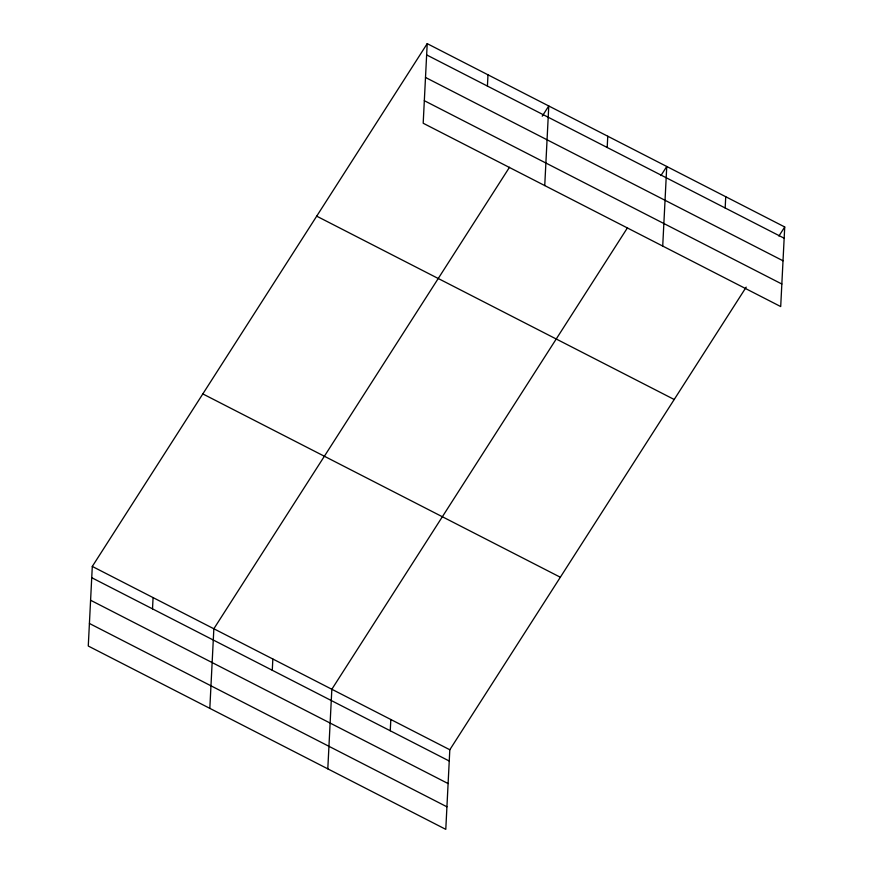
<?xml version="1.0" encoding="UTF-8"?>
<svg xmlns="http://www.w3.org/2000/svg" width="873" height="873" viewBox="0 0 873 873"><rect width="100%" height="100%" fill="white"/><g stroke="black" fill="none" stroke-linecap="round" stroke-linejoin="round"><path stroke-width="1.31" d="M427.213 43.65L423.187 123.246L780.702 306.565L784.729 226.969L427.213 43.65L92.298 566.435L88.271 646.031L445.787 829.35L449.813 749.754L746.197 287.13M152.513 608.863L153.081 597.601M209.826 708.352L213.852 628.767L509.505 167.267M272.278 670.268L272.845 659.006M327.801 768.851L331.838 689.255L627.491 227.766M390.253 730.766L390.831 719.505M487.418 86.078L487.996 74.816M544.741 185.578L548.768 105.982L542.231 116.196M607.193 147.493L607.761 136.232M662.716 246.066L666.754 166.481L660.937 175.56M725.168 207.981L725.736 196.731M778.912 236.048L784.729 226.969M426.646 54.912L784.161 238.231M425.5 77.457L783.016 260.787M424.322 100.69L781.837 284.02M316.692 216.166L674.207 399.496M202.82 393.919L560.335 577.239M92.298 566.435L449.813 749.754M91.73 577.697L449.246 761.016M90.585 600.242L448.1 783.561M89.417 623.475L446.921 806.805"/></g></svg>
